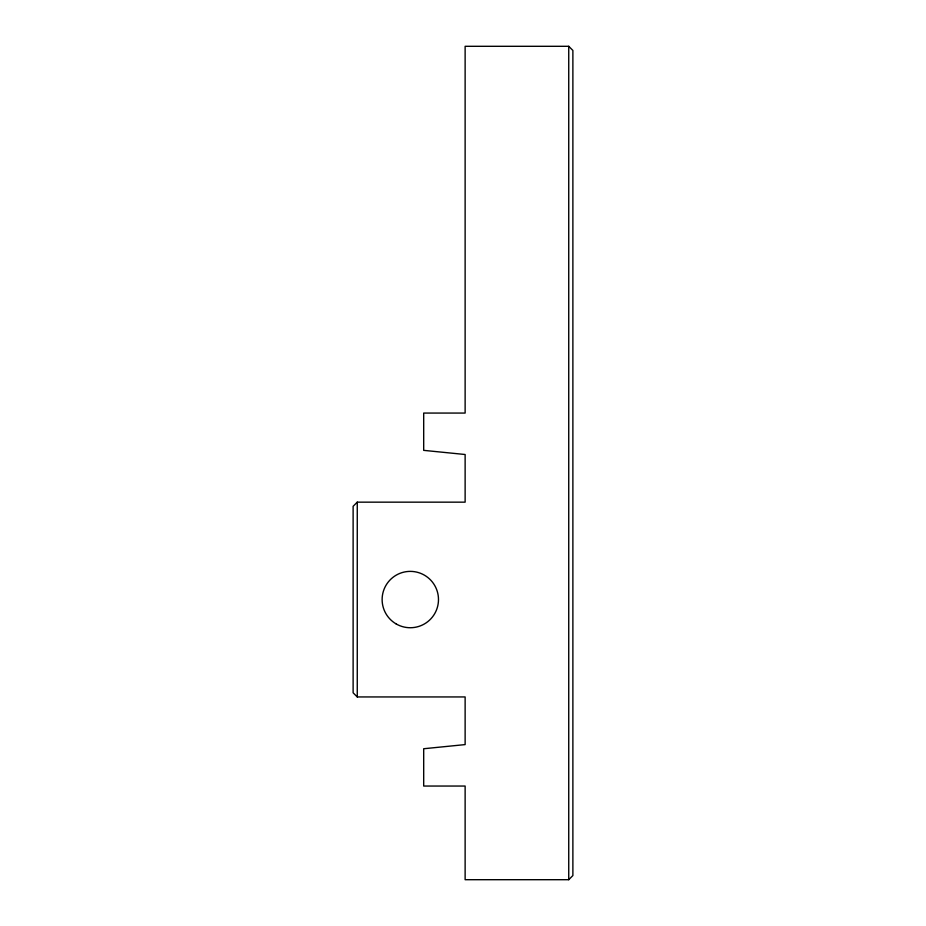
<?xml version="1.0" encoding="UTF-8"?>
<svg xmlns="http://www.w3.org/2000/svg" width="926" height="926" viewBox="0 0 926 926"><rect width="100%" height="100%" fill="white"/><g stroke="black" fill="none" stroke-linecap="round" stroke-linejoin="round"><path stroke-width="1.39" d="M357.262 502.158L353.119 506.302L353.119 692.798L357.262 696.942L465.13 696.942L465.13 744.597L423.691 748.74L423.691 786.047L465.13 786.047L465.13 879.7L568.738 879.7L572.881 875.556L572.881 50.444L568.738 46.3L465.13 46.3L465.13 413.065L423.691 413.065L423.691 450.36L465.13 454.504L465.13 502.158L357.262 502.158L357.262 696.942M568.738 46.3L568.738 879.7M396.212 623.962A28.185 28.185 0 0 0 438.484 599.55A28.185 28.185 0 0 0 396.212 575.15A28.185 28.185 0 0 0 396.212 623.962"/></g></svg>
